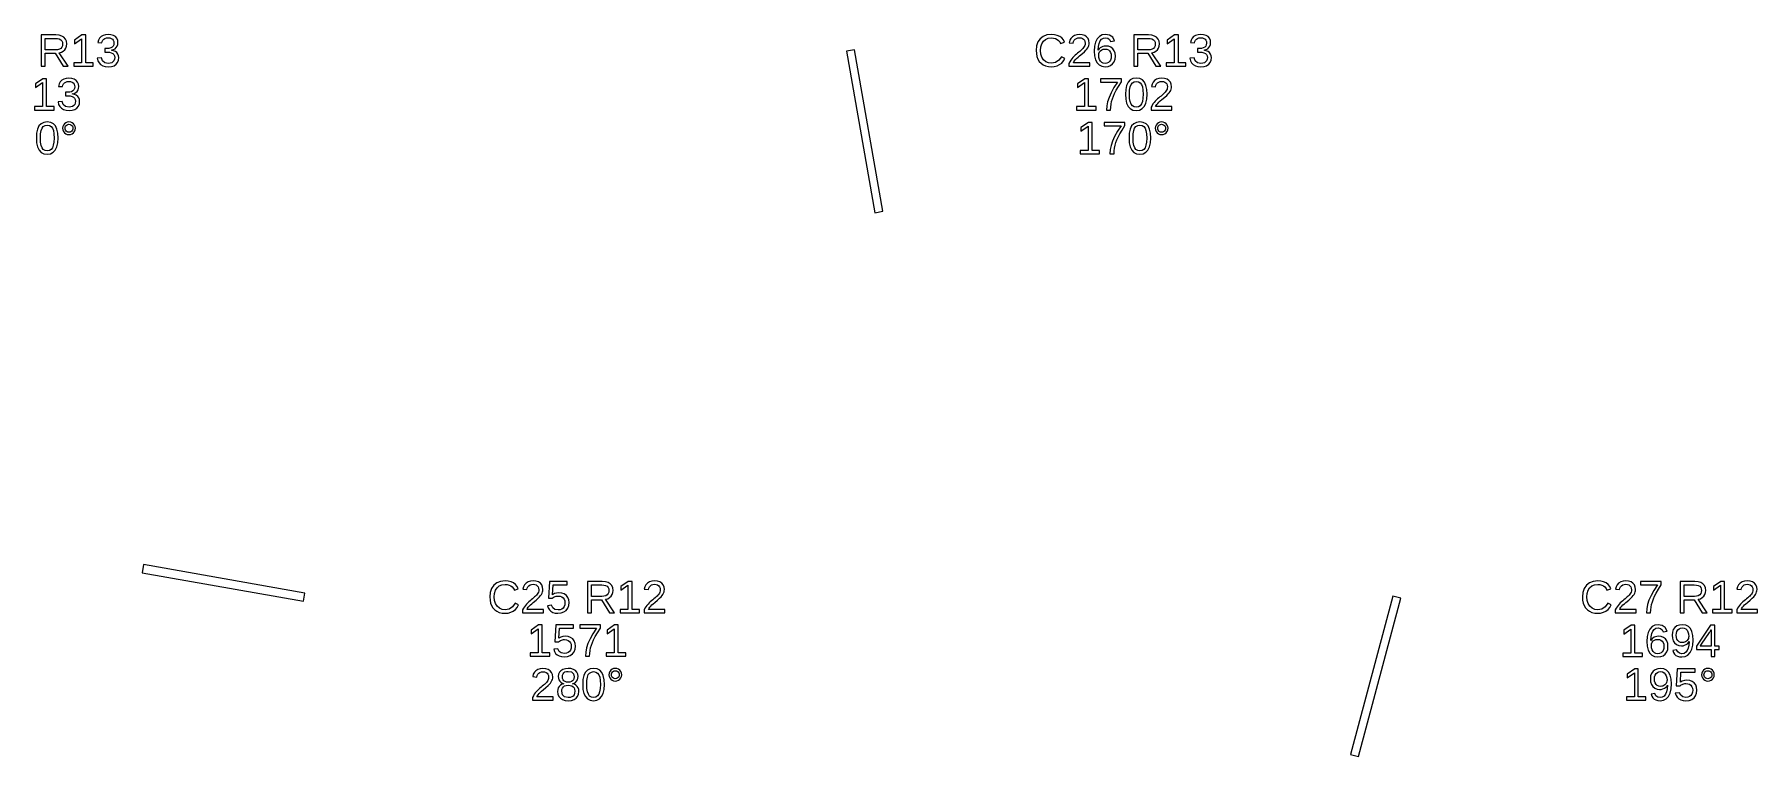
# Model space of a CAD drawing. Extents: x 195 to 2890, y 70 to 1529.
# Drawn here: x 2574.6 to 2890, y 1170.8 to 1303 of the extents above; entities that cross this region are included whole.
import ezdxf

# ---------------------------------------------------------------- set-up
doc = ezdxf.new("R2010")
doc.units = 0
doc.layers.get('0').update_dxf_attribs({"linetype": 'CONTINUOUS'})

msp = doc.modelspace()

# ---------------------------------------------------------------- linework, layer by layer
for points in [[(2576.62, 1299.51), (2578.4, 1299.51), (2579.89, 1297.13), (2580.79, 1297.13), (2579.16, 1299.6), (2579.57, 1299.71), (2579.91, 1299.9), (2580.19, 1300.15), (2580.4, 1300.46), (2580.52, 1300.82), (2580.56, 1301.22), (2580.5, 1301.7), (2580.33, 1302.1), (2580.03, 1302.43), (2579.63, 1302.67), (2579.14, 1302.82), (2578.54, 1302.86), (2575.84, 1302.86), (2575.84, 1297.13), (2576.62, 1297.13)], [(2585.4, 1297.75), (2584.01, 1297.75), (2584.01, 1302.86), (2583.33, 1302.86), (2581.98, 1301.93), (2581.98, 1301.24), (2583.27, 1302.16), (2583.27, 1297.75), (2581.81, 1297.75), (2581.81, 1297.13), (2585.4, 1297.13)], [(2588.71, 1297.1), (2589.19, 1297.24), (2589.57, 1297.49), (2589.85, 1297.82), (2590.02, 1298.23), (2590.08, 1298.71), (2590.04, 1299.06), (2589.92, 1299.36), (2589.72, 1299.63), (2589.45, 1299.83), (2589.12, 1299.98), (2588.72, 1300.06), (2588.72, 1300.07), (2589.08, 1300.18), (2589.38, 1300.33), (2589.61, 1300.54), (2589.78, 1300.79), (2589.89, 1301.09), (2589.92, 1301.43), (2589.87, 1301.87), (2589.71, 1302.25), (2589.44, 1302.55), (2589.08, 1302.77), (2588.63, 1302.91), (2588.1, 1302.95), (2587.61, 1302.91), (2587.18, 1302.77), (2586.81, 1302.56), (2586.52, 1302.26), (2586.33, 1301.89), (2586.23, 1301.46), (2586.96, 1301.4), (2587.02, 1301.68), (2587.14, 1301.91), (2587.31, 1302.1), (2587.53, 1302.24), (2587.79, 1302.32), (2588.09, 1302.35), (2588.42, 1302.32), (2588.69, 1302.23), (2588.9, 1302.08), (2589.05, 1301.88), (2589.14, 1301.64), (2589.17, 1301.35), (2589.13, 1301.07), (2589.02, 1300.83), (2588.84, 1300.63), (2588.58, 1300.48), (2588.27, 1300.4), (2587.9, 1300.37), (2587.5, 1300.37), (2587.5, 1299.73), (2587.92, 1299.73), (2588.34, 1299.7), (2588.68, 1299.61), (2588.96, 1299.47), (2589.16, 1299.27), (2589.28, 1299.03), (2589.32, 1298.74), (2589.28, 1298.41), (2589.18, 1298.14), (2589, 1297.93), (2588.77, 1297.78), (2588.48, 1297.69), (2588.13, 1297.66), (2587.5, 1297.77), (2587.09, 1298.11), (2586.88, 1298.67), (2586.13, 1298.6), (2586.24, 1298.13), (2586.45, 1297.75), (2586.74, 1297.44), (2587.13, 1297.22), (2587.59, 1297.09), (2588.13, 1297.05)], [(2761.31, 1297.09), (2761.81, 1297.22), (2762.26, 1297.44), (2762.66, 1297.73), (2762.99, 1298.11), (2763.26, 1298.56), (2762.62, 1298.88), (2762.15, 1298.22), (2761.55, 1297.82), (2760.81, 1297.69), (2760.23, 1297.76), (2759.73, 1297.97), (2759.32, 1298.33), (2759.01, 1298.8), (2758.83, 1299.37), (2758.77, 1300.02), (2758.83, 1300.68), (2759, 1301.24), (2759.3, 1301.7), (2759.7, 1302.04), (2760.19, 1302.25), (2760.78, 1302.32), (2761.16, 1302.29), (2761.51, 1302.2), (2761.83, 1302.05), (2762.09, 1301.85), (2762.31, 1301.59), (2762.47, 1301.29), (2763.2, 1301.53), (2762.97, 1301.96), (2762.67, 1302.31), (2762.3, 1302.59), (2761.86, 1302.79), (2761.35, 1302.91), (2760.77, 1302.95), (2759.96, 1302.86), (2759.28, 1302.6), (2758.72, 1302.17), (2758.31, 1301.59), (2758.06, 1300.87), (2757.98, 1300.02), (2758.02, 1299.44), (2758.13, 1298.91), (2758.31, 1298.44), (2758.56, 1298.03), (2758.89, 1297.68), (2759.27, 1297.41), (2759.72, 1297.21), (2760.22, 1297.09), (2760.77, 1297.05)], [(2767.79, 1297.75), (2764.8, 1297.75), (2764.9, 1297.95), (2765.03, 1298.14), (2765.2, 1298.35), (2765.4, 1298.56), (2765.65, 1298.79), (2765.94, 1299.04), (2766.45, 1299.46), (2766.83, 1299.8), (2767.09, 1300.06), (2767.28, 1300.28), (2767.43, 1300.5), (2767.55, 1300.72), (2767.63, 1300.94), (2767.68, 1301.16), (2767.7, 1301.38), (2767.65, 1301.84), (2767.49, 1302.23), (2767.23, 1302.54), (2766.88, 1302.77), (2766.43, 1302.9), (2765.9, 1302.95), (2765.41, 1302.9), (2764.98, 1302.77), (2764.61, 1302.54), (2764.32, 1302.24), (2764.13, 1301.88), (2764.02, 1301.45), (2764.77, 1301.38), (2764.84, 1301.66), (2764.96, 1301.9), (2765.13, 1302.09), (2765.35, 1302.23), (2765.61, 1302.32), (2765.9, 1302.35), (2766.2, 1302.32), (2766.46, 1302.23), (2766.67, 1302.09), (2766.82, 1301.89), (2766.92, 1301.65), (2766.95, 1301.35), (2766.93, 1301.13), (2766.87, 1300.92), (2766.79, 1300.73), (2766.67, 1300.55), (2766.53, 1300.37), (2766.36, 1300.2), (2766.18, 1300.03), (2765.99, 1299.86), (2765.78, 1299.69), (2765.56, 1299.52), (2765.35, 1299.34), (2765.13, 1299.15), (2764.91, 1298.94), (2764.7, 1298.72), (2764.5, 1298.49), (2764.31, 1298.23), (2764.14, 1297.95), (2763.99, 1297.65), (2763.99, 1297.13), (2767.79, 1297.13)], [(2771.16, 1297.11), (2771.61, 1297.28), (2771.98, 1297.57), (2772.26, 1297.97), (2772.42, 1298.44), (2772.48, 1299.01), (2772.42, 1299.53), (2772.27, 1299.97), (2772.01, 1300.34), (2771.66, 1300.62), (2771.24, 1300.78), (2770.75, 1300.84), (2770.45, 1300.82), (2770.17, 1300.75), (2769.92, 1300.64), (2769.7, 1300.5), (2769.51, 1300.31), (2769.36, 1300.08), (2769.4, 1300.76), (2769.51, 1301.32), (2769.7, 1301.77), (2769.96, 1302.1), (2770.29, 1302.29), (2770.67, 1302.36), (2771.1, 1302.28), (2771.42, 1302.04), (2771.62, 1301.66), (2772.32, 1301.78), (2771.99, 1302.43), (2771.44, 1302.82), (2770.68, 1302.95), (2770.08, 1302.86), (2769.57, 1302.6), (2769.16, 1302.15), (2768.87, 1301.54), (2768.69, 1300.78), (2768.63, 1299.87), (2768.69, 1299.02), (2768.86, 1298.32), (2769.14, 1297.77), (2769.54, 1297.37), (2770.03, 1297.13), (2770.62, 1297.05)], [(2776.62, 1299.51), (2778.4, 1299.51), (2779.89, 1297.13), (2780.79, 1297.13), (2779.16, 1299.6), (2779.57, 1299.71), (2779.91, 1299.9), (2780.19, 1300.15), (2780.4, 1300.46), (2780.52, 1300.82), (2780.56, 1301.22), (2780.5, 1301.7), (2780.33, 1302.1), (2780.03, 1302.43), (2779.63, 1302.67), (2779.14, 1302.82), (2778.54, 1302.86), (2775.84, 1302.86), (2775.84, 1297.13), (2776.62, 1297.13)], [(2785.4, 1297.75), (2784.01, 1297.75), (2784.01, 1302.86), (2783.33, 1302.86), (2781.98, 1301.93), (2781.98, 1301.24), (2783.27, 1302.16), (2783.27, 1297.75), (2781.81, 1297.75), (2781.81, 1297.13), (2785.4, 1297.13)], [(2788.71, 1297.1), (2789.19, 1297.24), (2789.57, 1297.49), (2789.85, 1297.82), (2790.02, 1298.23), (2790.08, 1298.71), (2790.04, 1299.06), (2789.92, 1299.36), (2789.72, 1299.63), (2789.45, 1299.83), (2789.12, 1299.98), (2788.72, 1300.06), (2788.72, 1300.07), (2789.08, 1300.18), (2789.38, 1300.33), (2789.61, 1300.54), (2789.78, 1300.79), (2789.89, 1301.09), (2789.92, 1301.43), (2789.87, 1301.87), (2789.71, 1302.25), (2789.44, 1302.55), (2789.08, 1302.77), (2788.63, 1302.91), (2788.1, 1302.95), (2787.61, 1302.91), (2787.18, 1302.77), (2786.81, 1302.56), (2786.52, 1302.26), (2786.33, 1301.89), (2786.23, 1301.46), (2786.96, 1301.4), (2787.02, 1301.68), (2787.14, 1301.91), (2787.31, 1302.1), (2787.53, 1302.24), (2787.79, 1302.32), (2788.09, 1302.35), (2788.42, 1302.32), (2788.69, 1302.23), (2788.9, 1302.08), (2789.05, 1301.88), (2789.14, 1301.64), (2789.17, 1301.35), (2789.13, 1301.07), (2789.02, 1300.83), (2788.84, 1300.63), (2788.58, 1300.48), (2788.27, 1300.4), (2787.9, 1300.37), (2787.5, 1300.37), (2787.5, 1299.73), (2787.92, 1299.73), (2788.34, 1299.7), (2788.68, 1299.61), (2788.96, 1299.47), (2789.16, 1299.27), (2789.28, 1299.03), (2789.32, 1298.74), (2789.28, 1298.41), (2789.18, 1298.14), (2789, 1297.93), (2788.77, 1297.78), (2788.48, 1297.69), (2788.13, 1297.66), (2787.5, 1297.77), (2787.09, 1298.11), (2786.88, 1298.67), (2786.13, 1298.6), (2786.24, 1298.13), (2786.45, 1297.75), (2786.74, 1297.44), (2787.13, 1297.22), (2787.59, 1297.09), (2788.13, 1297.05)], [(2576.62, 1300.13), (2576.62, 1302.24), (2578.46, 1302.24), (2578.85, 1302.21), (2579.18, 1302.13), (2579.44, 1301.98), (2579.63, 1301.78), (2579.74, 1301.52), (2579.78, 1301.22), (2579.74, 1300.9), (2579.63, 1300.63), (2579.44, 1300.41), (2579.19, 1300.25), (2578.87, 1300.16), (2578.49, 1300.13)], [(2729.95, 1270.59), (2724.74, 1300.13), (2723.26, 1299.87), (2728.47, 1270.33)], [(2770.28, 1297.69), (2770, 1297.83), (2769.76, 1298.06), (2769.58, 1298.37), (2769.47, 1298.73), (2769.43, 1299.15), (2769.47, 1299.47), (2769.57, 1299.75), (2769.75, 1299.97), (2769.98, 1300.14), (2770.26, 1300.24), (2770.58, 1300.27), (2770.91, 1300.24), (2771.2, 1300.12), (2771.43, 1299.93), (2771.6, 1299.68), (2771.7, 1299.36), (2771.73, 1298.97), (2771.7, 1298.59), (2771.6, 1298.26), (2771.43, 1298), (2771.2, 1297.8), (2770.93, 1297.68), (2770.6, 1297.64)], [(2776.62, 1300.13), (2776.62, 1302.24), (2778.46, 1302.24), (2778.85, 1302.21), (2779.18, 1302.13), (2779.44, 1301.98), (2779.63, 1301.78), (2779.74, 1301.52), (2779.78, 1301.22), (2779.74, 1300.9), (2779.63, 1300.63), (2779.44, 1300.41), (2779.19, 1300.25), (2778.87, 1300.16), (2778.49, 1300.13)], [(2578.23, 1289.75), (2576.83, 1289.75), (2576.83, 1294.86), (2576.16, 1294.86), (2574.8, 1293.93), (2574.8, 1293.24), (2576.1, 1294.16), (2576.1, 1289.75), (2574.63, 1289.75), (2574.63, 1289.13), (2578.23, 1289.13)], [(2581.53, 1289.1), (2582.01, 1289.24), (2582.4, 1289.49), (2582.68, 1289.82), (2582.85, 1290.23), (2582.9, 1290.71), (2582.86, 1291.06), (2582.74, 1291.36), (2582.54, 1291.63), (2582.27, 1291.83), (2581.94, 1291.98), (2581.54, 1292.06), (2581.54, 1292.07), (2581.9, 1292.18), (2582.2, 1292.33), (2582.44, 1292.54), (2582.61, 1292.79), (2582.71, 1293.09), (2582.74, 1293.43), (2582.69, 1293.87), (2582.53, 1294.25), (2582.27, 1294.55), (2581.9, 1294.77), (2581.46, 1294.91), (2580.93, 1294.95), (2580.43, 1294.91), (2580, 1294.77), (2579.63, 1294.56), (2579.35, 1294.26), (2579.15, 1293.89), (2579.05, 1293.46), (2579.79, 1293.4), (2579.85, 1293.68), (2579.96, 1293.91), (2580.13, 1294.1), (2580.35, 1294.24), (2580.61, 1294.32), (2580.92, 1294.35), (2581.24, 1294.32), (2581.51, 1294.23), (2581.72, 1294.08), (2581.87, 1293.88), (2581.96, 1293.64), (2581.99, 1293.35), (2581.95, 1293.07), (2581.84, 1292.83), (2581.66, 1292.63), (2581.41, 1292.48), (2581.1, 1292.4), (2580.73, 1292.37), (2580.33, 1292.37), (2580.33, 1291.73), (2580.74, 1291.73), (2581.16, 1291.7), (2581.51, 1291.61), (2581.78, 1291.47), (2581.98, 1291.27), (2582.1, 1291.03), (2582.14, 1290.74), (2582.11, 1290.41), (2582, 1290.14), (2581.83, 1289.93), (2581.59, 1289.78), (2581.3, 1289.69), (2580.96, 1289.66), (2580.33, 1289.77), (2579.91, 1290.11), (2579.71, 1290.67), (2578.95, 1290.6), (2579.06, 1290.13), (2579.27, 1289.75), (2579.57, 1289.44), (2579.95, 1289.22), (2580.42, 1289.09), (2580.96, 1289.05)], [(2768.96, 1289.75), (2767.56, 1289.75), (2767.56, 1294.86), (2766.89, 1294.86), (2765.53, 1293.93), (2765.53, 1293.24), (2766.83, 1294.16), (2766.83, 1289.75), (2765.37, 1289.75), (2765.37, 1289.13), (2768.96, 1289.13)], [(2771.64, 1289.65), (2771.7, 1290.17), (2771.8, 1290.67), (2771.94, 1291.16), (2772.12, 1291.66), (2772.34, 1292.17), (2772.64, 1292.74), (2773.05, 1293.44), (2773.58, 1294.27), (2773.58, 1294.86), (2769.79, 1294.86), (2769.79, 1294.24), (2772.87, 1294.24), (2772.22, 1293.23), (2771.7, 1292.3), (2771.32, 1291.44), (2771.06, 1290.65), (2770.9, 1289.88), (2770.85, 1289.13), (2771.62, 1289.13)], [(2776.91, 1289.13), (2777.41, 1289.39), (2777.8, 1289.81), (2778.08, 1290.39), (2778.25, 1291.12), (2778.31, 1292), (2778.26, 1292.89), (2778.09, 1293.63), (2777.83, 1294.21), (2777.45, 1294.62), (2776.95, 1294.87), (2776.33, 1294.95), (2775.7, 1294.87), (2775.19, 1294.62), (2774.81, 1294.21), (2774.54, 1293.64), (2774.38, 1292.9), (2774.33, 1292), (2774.38, 1291.11), (2774.55, 1290.38), (2774.82, 1289.8), (2775.21, 1289.38), (2775.7, 1289.13), (2776.31, 1289.05)], [(2775.92, 1289.71), (2775.6, 1289.9), (2775.37, 1290.21), (2775.2, 1290.66), (2775.1, 1291.26), (2775.07, 1292), (2775.1, 1292.76), (2775.2, 1293.36), (2775.36, 1293.81), (2775.6, 1294.11), (2775.92, 1294.29), (2776.33, 1294.36), (2776.73, 1294.29), (2777.04, 1294.11), (2777.28, 1293.8), (2777.44, 1293.35), (2777.53, 1292.75), (2777.56, 1292), (2777.53, 1291.27), (2777.43, 1290.68), (2777.26, 1290.23), (2777.02, 1289.91), (2776.71, 1289.71), (2776.32, 1289.65)], [(2782.85, 1289.75), (2779.86, 1289.75), (2779.96, 1289.95), (2780.09, 1290.14), (2780.26, 1290.35), (2780.46, 1290.56), (2780.71, 1290.79), (2781, 1291.04), (2781.51, 1291.46), (2781.89, 1291.8), (2782.15, 1292.06), (2782.34, 1292.28), (2782.49, 1292.5), (2782.61, 1292.72), (2782.69, 1292.94), (2782.74, 1293.16), (2782.76, 1293.38), (2782.71, 1293.84), (2782.55, 1294.23), (2782.29, 1294.54), (2781.94, 1294.77), (2781.5, 1294.9), (2780.96, 1294.95), (2780.47, 1294.9), (2780.04, 1294.77), (2779.67, 1294.54), (2779.38, 1294.24), (2779.19, 1293.88), (2779.09, 1293.45), (2779.83, 1293.38), (2779.9, 1293.66), (2780.02, 1293.9), (2780.19, 1294.09), (2780.41, 1294.23), (2780.67, 1294.32), (2780.96, 1294.35), (2781.27, 1294.32), (2781.52, 1294.23), (2781.73, 1294.09), (2781.88, 1293.89), (2781.98, 1293.65), (2782.01, 1293.35), (2781.99, 1293.13), (2781.94, 1292.92), (2781.85, 1292.73), (2781.73, 1292.55), (2781.59, 1292.37), (2781.43, 1292.2), (2781.25, 1292.03), (2781.05, 1291.86), (2780.84, 1291.69), (2780.63, 1291.52), (2780.41, 1291.34), (2780.19, 1291.15), (2779.97, 1290.94), (2779.76, 1290.72), (2779.56, 1290.49), (2779.37, 1290.23), (2779.2, 1289.95), (2779.05, 1289.65), (2779.05, 1289.13), (2782.85, 1289.13)], [(2577.56, 1281.13), (2578.06, 1281.39), (2578.45, 1281.81), (2578.73, 1282.39), (2578.9, 1283.12), (2578.96, 1284), (2578.91, 1284.89), (2578.75, 1285.63), (2578.48, 1286.21), (2578.1, 1286.62), (2577.6, 1286.87), (2576.98, 1286.95), (2576.35, 1286.87), (2575.84, 1286.62), (2575.46, 1286.21), (2575.19, 1285.64), (2575.03, 1284.9), (2574.98, 1284), (2575.03, 1283.11), (2575.2, 1282.38), (2575.47, 1281.8), (2575.86, 1281.38), (2576.35, 1281.13), (2576.96, 1281.05)], [(2581.25, 1284.67), (2581.53, 1284.78), (2581.77, 1284.97), (2581.96, 1285.21), (2582.08, 1285.48), (2582.12, 1285.79), (2582.08, 1286.1), (2581.97, 1286.37), (2581.78, 1286.61), (2581.53, 1286.8), (2581.26, 1286.91), (2580.95, 1286.95), (2580.64, 1286.91), (2580.36, 1286.8), (2580.12, 1286.61), (2579.93, 1286.37), (2579.82, 1286.09), (2579.78, 1285.79), (2579.82, 1285.49), (2579.93, 1285.22), (2580.13, 1284.97), (2580.37, 1284.78), (2580.64, 1284.67), (2580.95, 1284.63)], [(2769.61, 1281.75), (2768.21, 1281.75), (2768.21, 1286.86), (2767.54, 1286.86), (2766.18, 1285.93), (2766.18, 1285.24), (2767.48, 1286.16), (2767.48, 1281.75), (2766.02, 1281.75), (2766.02, 1281.13), (2769.61, 1281.13)], [(2772.29, 1281.65), (2772.35, 1282.17), (2772.45, 1282.67), (2772.59, 1283.16), (2772.77, 1283.66), (2772.99, 1284.17), (2773.29, 1284.74), (2773.7, 1285.44), (2774.23, 1286.27), (2774.23, 1286.86), (2770.44, 1286.86), (2770.44, 1286.24), (2773.52, 1286.24), (2772.87, 1285.23), (2772.35, 1284.3), (2771.97, 1283.44), (2771.71, 1282.65), (2771.55, 1281.88), (2771.5, 1281.13), (2772.27, 1281.13)], [(2777.56, 1281.13), (2778.06, 1281.39), (2778.45, 1281.81), (2778.73, 1282.39), (2778.9, 1283.12), (2778.96, 1284), (2778.91, 1284.89), (2778.75, 1285.63), (2778.48, 1286.21), (2778.1, 1286.62), (2777.6, 1286.87), (2776.98, 1286.95), (2776.35, 1286.87), (2775.84, 1286.62), (2775.46, 1286.21), (2775.19, 1285.64), (2775.03, 1284.9), (2774.98, 1284), (2775.03, 1283.11), (2775.2, 1282.38), (2775.47, 1281.8), (2775.86, 1281.38), (2776.35, 1281.13), (2776.96, 1281.05)], [(2781.25, 1284.67), (2781.53, 1284.78), (2781.77, 1284.97), (2781.96, 1285.21), (2782.08, 1285.48), (2782.12, 1285.79), (2782.08, 1286.1), (2781.97, 1286.37), (2781.78, 1286.61), (2781.53, 1286.8), (2781.26, 1286.91), (2780.95, 1286.95), (2780.64, 1286.91), (2780.36, 1286.8), (2780.12, 1286.61), (2779.93, 1286.37), (2779.82, 1286.09), (2779.78, 1285.79), (2779.82, 1285.49), (2779.93, 1285.22), (2780.13, 1284.97), (2780.37, 1284.78), (2780.64, 1284.67), (2780.95, 1284.63)], [(2576.57, 1281.71), (2576.25, 1281.9), (2576.02, 1282.21), (2575.85, 1282.66), (2575.75, 1283.26), (2575.72, 1284), (2575.75, 1284.76), (2575.85, 1285.36), (2576.01, 1285.81), (2576.25, 1286.11), (2576.57, 1286.29), (2576.98, 1286.36), (2577.38, 1286.29), (2577.7, 1286.11), (2577.93, 1285.8), (2578.09, 1285.35), (2578.18, 1284.75), (2578.22, 1284), (2578.18, 1283.27), (2578.08, 1282.68), (2577.91, 1282.23), (2577.68, 1281.91), (2577.36, 1281.71), (2576.97, 1281.65)], [(2580.76, 1285.08), (2580.59, 1285.15), (2580.44, 1285.27), (2580.32, 1285.43), (2580.25, 1285.6), (2580.23, 1285.79), (2580.25, 1285.98), (2580.32, 1286.15), (2580.44, 1286.31), (2580.59, 1286.43), (2580.76, 1286.5), (2580.95, 1286.52), (2581.14, 1286.5), (2581.31, 1286.43), (2581.46, 1286.31), (2581.58, 1286.16), (2581.65, 1285.99), (2581.67, 1285.79), (2581.65, 1285.6), (2581.58, 1285.42), (2581.46, 1285.27), (2581.31, 1285.15), (2581.14, 1285.08), (2580.95, 1285.06)], [(2776.57, 1281.71), (2776.25, 1281.9), (2776.02, 1282.21), (2775.85, 1282.66), (2775.75, 1283.26), (2775.72, 1284), (2775.75, 1284.76), (2775.85, 1285.36), (2776.01, 1285.81), (2776.25, 1286.11), (2776.57, 1286.29), (2776.98, 1286.36), (2777.38, 1286.29), (2777.7, 1286.11), (2777.93, 1285.8), (2778.09, 1285.35), (2778.18, 1284.75), (2778.22, 1284), (2778.18, 1283.27), (2778.08, 1282.68), (2777.91, 1282.23), (2777.68, 1281.91), (2777.36, 1281.71), (2776.97, 1281.65)], [(2780.76, 1285.08), (2780.59, 1285.15), (2780.44, 1285.27), (2780.32, 1285.43), (2780.25, 1285.6), (2780.23, 1285.79), (2780.25, 1285.98), (2780.32, 1286.15), (2780.44, 1286.31), (2780.59, 1286.43), (2780.76, 1286.5), (2780.95, 1286.52), (2781.14, 1286.5), (2781.31, 1286.43), (2781.46, 1286.31), (2781.58, 1286.16), (2781.65, 1285.99), (2781.67, 1285.79), (2781.65, 1285.6), (2781.58, 1285.42), (2781.46, 1285.27), (2781.31, 1285.15), (2781.14, 1285.08), (2780.95, 1285.06)], [(2624.13, 1200.74), (2594.59, 1205.95), (2594.33, 1204.47), (2623.87, 1199.26)], [(2661.31, 1197.09), (2661.81, 1197.22), (2662.26, 1197.44), (2662.66, 1197.73), (2662.99, 1198.11), (2663.26, 1198.56), (2662.62, 1198.88), (2662.15, 1198.22), (2661.55, 1197.82), (2660.81, 1197.69), (2660.23, 1197.76), (2659.73, 1197.97), (2659.32, 1198.33), (2659.01, 1198.8), (2658.83, 1199.37), (2658.77, 1200.02), (2658.83, 1200.68), (2659, 1201.24), (2659.3, 1201.7), (2659.7, 1202.04), (2660.19, 1202.25), (2660.78, 1202.32), (2661.16, 1202.29), (2661.51, 1202.2), (2661.83, 1202.05), (2662.09, 1201.85), (2662.31, 1201.59), (2662.47, 1201.29), (2663.2, 1201.53), (2662.97, 1201.96), (2662.67, 1202.31), (2662.3, 1202.59), (2661.86, 1202.79), (2661.35, 1202.91), (2660.77, 1202.95), (2659.96, 1202.86), (2659.28, 1202.6), (2658.72, 1202.17), (2658.31, 1201.59), (2658.06, 1200.87), (2657.98, 1200.02), (2658.02, 1199.44), (2658.13, 1198.91), (2658.31, 1198.44), (2658.56, 1198.03), (2658.89, 1197.68), (2659.27, 1197.41), (2659.72, 1197.21), (2660.22, 1197.09), (2660.77, 1197.05)], [(2667.79, 1197.75), (2664.8, 1197.75), (2664.9, 1197.95), (2665.03, 1198.14), (2665.2, 1198.35), (2665.4, 1198.56), (2665.65, 1198.79), (2665.94, 1199.04), (2666.45, 1199.46), (2666.83, 1199.8), (2667.09, 1200.06), (2667.28, 1200.28), (2667.43, 1200.5), (2667.55, 1200.72), (2667.63, 1200.94), (2667.68, 1201.16), (2667.7, 1201.38), (2667.65, 1201.84), (2667.49, 1202.23), (2667.23, 1202.54), (2666.88, 1202.77), (2666.43, 1202.9), (2665.9, 1202.95), (2665.41, 1202.9), (2664.98, 1202.77), (2664.61, 1202.54), (2664.32, 1202.24), (2664.13, 1201.88), (2664.02, 1201.45), (2664.77, 1201.38), (2664.84, 1201.66), (2664.96, 1201.9), (2665.13, 1202.09), (2665.35, 1202.23), (2665.61, 1202.32), (2665.9, 1202.35), (2666.2, 1202.32), (2666.46, 1202.23), (2666.67, 1202.09), (2666.82, 1201.89), (2666.92, 1201.65), (2666.95, 1201.35), (2666.93, 1201.13), (2666.87, 1200.92), (2666.79, 1200.73), (2666.67, 1200.55), (2666.53, 1200.37), (2666.36, 1200.2), (2666.18, 1200.03), (2665.99, 1199.86), (2665.78, 1199.69), (2665.56, 1199.52), (2665.35, 1199.34), (2665.13, 1199.15), (2664.91, 1198.94), (2664.7, 1198.72), (2664.5, 1198.49), (2664.31, 1198.23), (2664.14, 1197.95), (2663.99, 1197.65), (2663.99, 1197.13), (2667.79, 1197.13)], [(2671.05, 1197.11), (2671.55, 1197.28), (2671.95, 1197.57), (2672.25, 1197.96), (2672.43, 1198.44), (2672.49, 1199), (2672.44, 1199.5), (2672.27, 1199.93), (2671.99, 1200.29), (2671.62, 1200.57), (2671.17, 1200.73), (2670.64, 1200.79), (2670.19, 1200.75), (2669.8, 1200.63), (2669.46, 1200.42), (2669.57, 1202.24), (2672.16, 1202.24), (2672.16, 1202.86), (2668.9, 1202.86), (2668.71, 1199.78), (2669.42, 1199.78), (2669.6, 1199.92), (2669.77, 1200.02), (2669.94, 1200.1), (2670.11, 1200.15), (2670.3, 1200.18), (2670.49, 1200.19), (2670.84, 1200.15), (2671.15, 1200.04), (2671.4, 1199.86), (2671.58, 1199.61), (2671.69, 1199.32), (2671.73, 1198.98), (2671.69, 1198.6), (2671.58, 1198.27), (2671.4, 1198), (2671.15, 1197.81), (2670.84, 1197.69), (2670.47, 1197.65), (2669.91, 1197.74), (2669.52, 1198.03), (2669.28, 1198.5), (2668.54, 1198.41), (2668.67, 1198.01), (2668.88, 1197.67), (2669.16, 1197.4), (2669.53, 1197.21), (2669.96, 1197.09), (2670.46, 1197.05)], [(2676.62, 1199.51), (2678.4, 1199.51), (2679.89, 1197.13), (2680.79, 1197.13), (2679.16, 1199.6), (2679.57, 1199.71), (2679.91, 1199.9), (2680.19, 1200.15), (2680.4, 1200.46), (2680.52, 1200.82), (2680.56, 1201.22), (2680.5, 1201.7), (2680.33, 1202.1), (2680.03, 1202.43), (2679.63, 1202.67), (2679.14, 1202.82), (2678.54, 1202.86), (2675.84, 1202.86), (2675.84, 1197.13), (2676.62, 1197.13)], [(2676.62, 1200.13), (2676.62, 1202.24), (2678.46, 1202.24), (2678.85, 1202.21), (2679.18, 1202.13), (2679.44, 1201.98), (2679.63, 1201.78), (2679.74, 1201.52), (2679.78, 1201.22), (2679.74, 1200.9), (2679.63, 1200.63), (2679.44, 1200.41), (2679.19, 1200.25), (2678.87, 1200.16), (2678.49, 1200.13)], [(2685.4, 1197.75), (2684.01, 1197.75), (2684.01, 1202.86), (2683.33, 1202.86), (2681.98, 1201.93), (2681.98, 1201.24), (2683.27, 1202.16), (2683.27, 1197.75), (2681.81, 1197.75), (2681.81, 1197.13), (2685.4, 1197.13)], [(2690.03, 1197.75), (2687.03, 1197.75), (2687.13, 1197.95), (2687.27, 1198.14), (2687.43, 1198.35), (2687.64, 1198.56), (2687.89, 1198.79), (2688.18, 1199.04), (2688.68, 1199.46), (2689.07, 1199.8), (2689.33, 1200.06), (2689.51, 1200.28), (2689.67, 1200.5), (2689.78, 1200.72), (2689.87, 1200.94), (2689.92, 1201.16), (2689.94, 1201.38), (2689.88, 1201.84), (2689.73, 1202.23), (2689.47, 1202.54), (2689.12, 1202.77), (2688.67, 1202.9), (2688.14, 1202.95), (2687.64, 1202.9), (2687.21, 1202.77), (2686.85, 1202.54), (2686.56, 1202.24), (2686.36, 1201.88), (2686.26, 1201.45), (2687.01, 1201.38), (2687.07, 1201.66), (2687.19, 1201.9), (2687.37, 1202.09), (2687.59, 1202.23), (2687.84, 1202.32), (2688.14, 1202.35), (2688.44, 1202.32), (2688.7, 1202.23), (2688.91, 1202.09), (2689.06, 1201.89), (2689.15, 1201.65), (2689.18, 1201.35), (2689.17, 1201.13), (2689.11, 1200.92), (2689.02, 1200.73), (2688.9, 1200.55), (2688.76, 1200.37), (2688.6, 1200.2), (2688.42, 1200.03), (2688.23, 1199.86), (2688.02, 1199.69), (2687.8, 1199.52), (2687.58, 1199.34), (2687.36, 1199.15), (2687.15, 1198.94), (2686.94, 1198.72), (2686.74, 1198.49), (2686.55, 1198.23), (2686.38, 1197.95), (2686.23, 1197.65), (2686.23, 1197.13), (2690.03, 1197.13)], [(2861.31, 1197.09), (2861.81, 1197.22), (2862.26, 1197.44), (2862.66, 1197.73), (2862.99, 1198.11), (2863.26, 1198.56), (2862.62, 1198.88), (2862.15, 1198.22), (2861.55, 1197.82), (2860.81, 1197.69), (2860.23, 1197.76), (2859.73, 1197.97), (2859.32, 1198.33), (2859.01, 1198.8), (2858.83, 1199.37), (2858.77, 1200.02), (2858.83, 1200.68), (2859, 1201.24), (2859.3, 1201.7), (2859.7, 1202.04), (2860.19, 1202.25), (2860.78, 1202.32), (2861.16, 1202.29), (2861.51, 1202.2), (2861.83, 1202.05), (2862.09, 1201.85), (2862.31, 1201.59), (2862.47, 1201.29), (2863.2, 1201.53), (2862.97, 1201.96), (2862.67, 1202.31), (2862.3, 1202.59), (2861.86, 1202.79), (2861.35, 1202.91), (2860.77, 1202.95), (2859.96, 1202.86), (2859.28, 1202.6), (2858.72, 1202.17), (2858.31, 1201.59), (2858.06, 1200.87), (2857.98, 1200.02), (2858.02, 1199.44), (2858.13, 1198.91), (2858.31, 1198.44), (2858.56, 1198.03), (2858.89, 1197.68), (2859.27, 1197.41), (2859.72, 1197.21), (2860.22, 1197.09), (2860.77, 1197.05)], [(2867.79, 1197.75), (2864.8, 1197.75), (2864.9, 1197.95), (2865.03, 1198.14), (2865.2, 1198.35), (2865.4, 1198.56), (2865.65, 1198.79), (2865.94, 1199.04), (2866.45, 1199.46), (2866.83, 1199.8), (2867.09, 1200.06), (2867.28, 1200.28), (2867.43, 1200.5), (2867.55, 1200.72), (2867.63, 1200.94), (2867.68, 1201.16), (2867.7, 1201.38), (2867.65, 1201.84), (2867.49, 1202.23), (2867.23, 1202.54), (2866.88, 1202.77), (2866.43, 1202.9), (2865.9, 1202.95), (2865.41, 1202.9), (2864.98, 1202.77), (2864.61, 1202.54), (2864.32, 1202.24), (2864.13, 1201.88), (2864.02, 1201.45), (2864.77, 1201.38), (2864.84, 1201.66), (2864.96, 1201.9), (2865.13, 1202.09), (2865.35, 1202.23), (2865.61, 1202.32), (2865.9, 1202.35), (2866.2, 1202.32), (2866.46, 1202.23), (2866.67, 1202.09), (2866.82, 1201.89), (2866.92, 1201.65), (2866.95, 1201.35), (2866.93, 1201.13), (2866.87, 1200.92), (2866.79, 1200.73), (2866.67, 1200.55), (2866.53, 1200.37), (2866.36, 1200.2), (2866.18, 1200.03), (2865.99, 1199.86), (2865.78, 1199.69), (2865.56, 1199.52), (2865.35, 1199.34), (2865.13, 1199.15), (2864.91, 1198.94), (2864.7, 1198.72), (2864.5, 1198.49), (2864.31, 1198.23), (2864.14, 1197.95), (2863.99, 1197.65), (2863.99, 1197.13), (2867.79, 1197.13)], [(2870.48, 1197.65), (2870.54, 1198.17), (2870.64, 1198.67), (2870.78, 1199.16), (2870.96, 1199.66), (2871.18, 1200.17), (2871.48, 1200.74), (2871.89, 1201.44), (2872.42, 1202.27), (2872.42, 1202.86), (2868.63, 1202.86), (2868.63, 1202.24), (2871.72, 1202.24), (2871.06, 1201.23), (2870.54, 1200.3), (2870.16, 1199.44), (2869.9, 1198.65), (2869.74, 1197.88), (2869.69, 1197.13), (2870.46, 1197.13)], [(2876.62, 1199.51), (2878.4, 1199.51), (2879.89, 1197.13), (2880.79, 1197.13), (2879.16, 1199.6), (2879.57, 1199.71), (2879.91, 1199.9), (2880.19, 1200.15), (2880.4, 1200.46), (2880.52, 1200.82), (2880.56, 1201.22), (2880.5, 1201.7), (2880.33, 1202.1), (2880.03, 1202.43), (2879.63, 1202.67), (2879.14, 1202.82), (2878.54, 1202.86), (2875.84, 1202.86), (2875.84, 1197.13), (2876.62, 1197.13)], [(2876.62, 1200.13), (2876.62, 1202.24), (2878.46, 1202.24), (2878.85, 1202.21), (2879.18, 1202.13), (2879.44, 1201.98), (2879.63, 1201.78), (2879.74, 1201.52), (2879.78, 1201.22), (2879.74, 1200.9), (2879.63, 1200.63), (2879.44, 1200.41), (2879.19, 1200.25), (2878.87, 1200.16), (2878.49, 1200.13)], [(2885.4, 1197.75), (2884.01, 1197.75), (2884.01, 1202.86), (2883.33, 1202.86), (2881.98, 1201.93), (2881.98, 1201.24), (2883.27, 1202.16), (2883.27, 1197.75), (2881.81, 1197.75), (2881.81, 1197.13), (2885.4, 1197.13)], [(2890.03, 1197.75), (2887.03, 1197.75), (2887.13, 1197.95), (2887.27, 1198.14), (2887.43, 1198.35), (2887.64, 1198.56), (2887.89, 1198.79), (2888.18, 1199.04), (2888.68, 1199.46), (2889.07, 1199.8), (2889.33, 1200.06), (2889.51, 1200.28), (2889.67, 1200.5), (2889.78, 1200.72), (2889.87, 1200.94), (2889.92, 1201.16), (2889.94, 1201.38), (2889.88, 1201.84), (2889.73, 1202.23), (2889.47, 1202.54), (2889.12, 1202.77), (2888.67, 1202.9), (2888.14, 1202.95), (2887.64, 1202.9), (2887.21, 1202.77), (2886.85, 1202.54), (2886.56, 1202.24), (2886.36, 1201.88), (2886.26, 1201.45), (2887.01, 1201.38), (2887.07, 1201.66), (2887.19, 1201.9), (2887.37, 1202.09), (2887.59, 1202.23), (2887.84, 1202.32), (2888.14, 1202.35), (2888.44, 1202.32), (2888.7, 1202.23), (2888.91, 1202.09), (2889.06, 1201.89), (2889.15, 1201.65), (2889.18, 1201.35), (2889.17, 1201.13), (2889.11, 1200.92), (2889.02, 1200.73), (2888.9, 1200.55), (2888.76, 1200.37), (2888.6, 1200.2), (2888.42, 1200.03), (2888.23, 1199.86), (2888.02, 1199.69), (2887.8, 1199.52), (2887.58, 1199.34), (2887.36, 1199.15), (2887.15, 1198.94), (2886.94, 1198.72), (2886.74, 1198.49), (2886.55, 1198.23), (2886.38, 1197.95), (2886.23, 1197.65), (2886.23, 1197.13), (2890.03, 1197.13)], [(2824.72, 1199.81), (2823.28, 1200.19), (2815.51, 1171.22), (2816.96, 1170.83)], [(2668.96, 1189.8), (2667.56, 1189.8), (2667.56, 1194.91), (2666.89, 1194.91), (2665.53, 1193.98), (2665.53, 1193.29), (2666.83, 1194.21), (2666.83, 1189.8), (2665.37, 1189.8), (2665.37, 1189.18), (2668.96, 1189.18)], [(2672.21, 1189.15), (2672.7, 1189.33), (2673.11, 1189.62), (2673.41, 1190.01), (2673.59, 1190.48), (2673.65, 1191.04), (2673.59, 1191.54), (2673.43, 1191.97), (2673.15, 1192.34), (2672.77, 1192.61), (2672.32, 1192.78), (2671.8, 1192.83), (2671.35, 1192.79), (2670.96, 1192.67), (2670.61, 1192.47), (2670.72, 1194.29), (2673.32, 1194.29), (2673.32, 1194.91), (2670.06, 1194.91), (2669.87, 1191.82), (2670.58, 1191.82), (2670.75, 1191.96), (2670.92, 1192.06), (2671.09, 1192.14), (2671.27, 1192.19), (2671.45, 1192.22), (2671.65, 1192.24), (2672, 1192.2), (2672.3, 1192.09), (2672.55, 1191.9), (2672.74, 1191.66), (2672.85, 1191.36), (2672.89, 1191.03), (2672.85, 1190.64), (2672.74, 1190.32), (2672.56, 1190.05), (2672.3, 1189.85), (2672, 1189.73), (2671.63, 1189.69), (2671.07, 1189.79), (2670.68, 1190.07), (2670.44, 1190.54), (2669.7, 1190.46), (2669.83, 1190.05), (2670.03, 1189.71), (2670.32, 1189.44), (2670.68, 1189.25), (2671.12, 1189.13), (2671.62, 1189.09)], [(2676.27, 1189.7), (2676.33, 1190.21), (2676.43, 1190.71), (2676.57, 1191.21), (2676.75, 1191.71), (2676.97, 1192.21), (2677.27, 1192.78), (2677.69, 1193.48), (2678.22, 1194.31), (2678.22, 1194.91), (2674.43, 1194.91), (2674.43, 1194.29), (2677.51, 1194.29), (2676.85, 1193.27), (2676.33, 1192.34), (2675.95, 1191.49), (2675.69, 1190.69), (2675.54, 1189.92), (2675.49, 1189.18), (2676.25, 1189.18)], [(2682.86, 1189.8), (2681.47, 1189.8), (2681.47, 1194.91), (2680.79, 1194.91), (2679.44, 1193.98), (2679.44, 1193.29), (2680.73, 1194.21), (2680.73, 1189.8), (2679.27, 1189.8), (2679.27, 1189.18), (2682.86, 1189.18)], [(2868.96, 1189.75), (2867.56, 1189.75), (2867.56, 1194.86), (2866.89, 1194.86), (2865.53, 1193.93), (2865.53, 1193.24), (2866.83, 1194.16), (2866.83, 1189.75), (2865.37, 1189.75), (2865.37, 1189.13), (2868.96, 1189.13)], [(2872.32, 1189.11), (2872.77, 1189.28), (2873.14, 1189.57), (2873.41, 1189.97), (2873.58, 1190.44), (2873.63, 1191.01), (2873.58, 1191.53), (2873.43, 1191.97), (2873.17, 1192.34), (2872.82, 1192.62), (2872.4, 1192.78), (2871.91, 1192.84), (2871.61, 1192.82), (2871.33, 1192.75), (2871.08, 1192.64), (2870.86, 1192.5), (2870.67, 1192.31), (2870.52, 1192.08), (2870.56, 1192.76), (2870.67, 1193.32), (2870.86, 1193.77), (2871.12, 1194.1), (2871.44, 1194.29), (2871.83, 1194.36), (2872.26, 1194.28), (2872.57, 1194.04), (2872.78, 1193.66), (2873.47, 1193.78), (2873.14, 1194.43), (2872.6, 1194.82), (2871.84, 1194.95), (2871.23, 1194.86), (2870.73, 1194.6), (2870.32, 1194.15), (2870.03, 1193.54), (2869.85, 1192.78), (2869.79, 1191.87), (2869.85, 1191.02), (2870.02, 1190.32), (2870.3, 1189.77), (2870.69, 1189.37), (2871.19, 1189.13), (2871.78, 1189.05)], [(2871.44, 1189.69), (2871.16, 1189.83), (2870.92, 1190.06), (2870.74, 1190.37), (2870.63, 1190.73), (2870.59, 1191.15), (2870.63, 1191.47), (2870.73, 1191.75), (2870.91, 1191.97), (2871.14, 1192.14), (2871.41, 1192.24), (2871.73, 1192.27), (2872.07, 1192.24), (2872.35, 1192.12), (2872.58, 1191.93), (2872.75, 1191.68), (2872.86, 1191.36), (2872.89, 1190.97), (2872.86, 1190.59), (2872.76, 1190.26), (2872.59, 1190), (2872.36, 1189.8), (2872.09, 1189.68), (2871.76, 1189.64)], [(2876.78, 1189.14), (2877.29, 1189.4), (2877.7, 1189.84), (2878, 1190.45), (2878.18, 1191.21), (2878.24, 1192.11), (2878.18, 1192.98), (2878.02, 1193.69), (2877.75, 1194.24), (2877.37, 1194.64), (2876.88, 1194.87), (2876.3, 1194.95), (2875.74, 1194.89), (2875.28, 1194.72), (2874.9, 1194.44), (2874.61, 1194.05), (2874.45, 1193.58), (2874.39, 1193.02), (2874.44, 1192.48), (2874.6, 1192.01), (2874.85, 1191.62), (2875.2, 1191.32), (2875.61, 1191.15), (2876.09, 1191.09), (2876.4, 1191.11), (2876.69, 1191.19), (2876.96, 1191.31), (2877.2, 1191.47), (2877.38, 1191.67), (2877.52, 1191.9), (2877.47, 1191.23), (2877.35, 1190.67), (2877.15, 1190.23), (2876.89, 1189.9), (2876.57, 1189.71), (2876.18, 1189.64), (2875.74, 1189.72), (2875.41, 1189.96), (2875.21, 1190.36), (2874.51, 1190.25), (2874.65, 1189.86), (2874.84, 1189.56), (2875.09, 1189.33), (2875.39, 1189.18), (2875.75, 1189.08), (2876.16, 1189.05)], [(2875.94, 1191.71), (2875.67, 1191.83), (2875.44, 1192.03), (2875.27, 1192.3), (2875.17, 1192.63), (2875.14, 1193.02), (2875.17, 1193.4), (2875.27, 1193.73), (2875.44, 1194), (2875.67, 1194.2), (2875.95, 1194.32), (2876.27, 1194.36), (2876.61, 1194.31), (2876.89, 1194.17), (2877.12, 1193.93), (2877.3, 1193.62), (2877.41, 1193.25), (2877.44, 1192.82), (2877.42, 1192.6), (2877.37, 1192.4), (2877.29, 1192.22), (2877.17, 1192.06), (2877.03, 1191.92), (2876.86, 1191.81), (2876.67, 1191.73), (2876.47, 1191.68), (2876.27, 1191.67)], [(2882.22, 1190.43), (2883.02, 1190.43), (2883.02, 1191.01), (2882.22, 1191.01), (2882.22, 1194.86), (2881.45, 1194.86), (2878.83, 1191), (2878.83, 1190.43), (2881.53, 1190.43), (2881.53, 1189.13), (2882.22, 1189.13)], [(2879.5, 1191.01), (2879.57, 1191.09), (2879.79, 1191.39), (2881.25, 1193.55), (2881.3, 1193.62), (2881.35, 1193.71), (2881.41, 1193.82), (2881.47, 1193.93), (2881.51, 1194), (2881.53, 1194.04), (2881.53, 1191.01)], [(2669.6, 1181.75), (2666.61, 1181.75), (2666.71, 1181.95), (2666.84, 1182.14), (2667.01, 1182.35), (2667.21, 1182.56), (2667.46, 1182.79), (2667.75, 1183.04), (2668.26, 1183.46), (2668.64, 1183.8), (2668.9, 1184.06), (2669.09, 1184.28), (2669.24, 1184.5), (2669.36, 1184.72), (2669.44, 1184.94), (2669.49, 1185.16), (2669.51, 1185.38), (2669.46, 1185.84), (2669.3, 1186.23), (2669.04, 1186.54), (2668.69, 1186.77), (2668.24, 1186.9), (2667.71, 1186.95), (2667.21, 1186.9), (2666.78, 1186.77), (2666.42, 1186.54), (2666.13, 1186.24), (2665.93, 1185.88), (2665.83, 1185.45), (2666.58, 1185.38), (2666.65, 1185.66), (2666.76, 1185.9), (2666.94, 1186.09), (2667.16, 1186.23), (2667.42, 1186.32), (2667.71, 1186.35), (2668.01, 1186.32), (2668.27, 1186.23), (2668.48, 1186.09), (2668.63, 1185.89), (2668.72, 1185.65), (2668.75, 1185.35), (2668.74, 1185.13), (2668.68, 1184.92), (2668.59, 1184.73), (2668.48, 1184.55), (2668.34, 1184.37), (2668.17, 1184.2), (2667.99, 1184.03), (2667.8, 1183.86), (2667.59, 1183.69), (2667.37, 1183.52), (2667.16, 1183.34), (2666.94, 1183.15), (2666.72, 1182.94), (2666.51, 1182.72), (2666.31, 1182.49), (2666.12, 1182.23), (2665.95, 1181.95), (2665.8, 1181.65), (2665.8, 1181.13), (2669.6, 1181.13)], [(2672.92, 1181.1), (2673.4, 1181.25), (2673.78, 1181.49), (2674.06, 1181.83), (2674.23, 1182.24), (2674.29, 1182.73), (2674.25, 1183.09), (2674.15, 1183.4), (2673.98, 1183.67), (2673.75, 1183.89), (2673.47, 1184.05), (2673.13, 1184.14), (2673.13, 1184.15), (2673.42, 1184.25), (2673.67, 1184.4), (2673.87, 1184.61), (2674.03, 1184.87), (2674.12, 1185.16), (2674.15, 1185.47), (2674.09, 1185.89), (2673.93, 1186.25), (2673.66, 1186.55), (2673.29, 1186.77), (2672.84, 1186.91), (2672.32, 1186.95), (2671.81, 1186.9), (2671.37, 1186.77), (2671, 1186.54), (2670.73, 1186.24), (2670.57, 1185.89), (2670.51, 1185.48), (2670.54, 1185.17), (2670.63, 1184.88), (2670.78, 1184.62), (2670.99, 1184.41), (2671.23, 1184.25), (2671.52, 1184.15), (2671.52, 1184.13), (2671.21, 1184.04), (2670.93, 1183.89), (2670.7, 1183.67), (2670.52, 1183.39), (2670.41, 1183.08), (2670.38, 1182.72), (2670.44, 1182.23), (2670.61, 1181.82), (2670.9, 1181.49), (2671.29, 1181.24), (2671.77, 1181.1), (2672.34, 1181.05)], [(2672.01, 1184.45), (2671.75, 1184.54), (2671.54, 1184.68), (2671.39, 1184.88), (2671.29, 1185.13), (2671.26, 1185.43), (2671.29, 1185.73), (2671.38, 1185.97), (2671.53, 1186.16), (2671.74, 1186.3), (2672, 1186.38), (2672.32, 1186.4), (2672.91, 1186.3), (2673.27, 1185.97), (2673.39, 1185.43), (2673.36, 1185.11), (2673.27, 1184.85), (2673.11, 1184.66), (2672.91, 1184.53), (2672.64, 1184.45), (2672.33, 1184.42)], [(2677.56, 1181.13), (2678.06, 1181.39), (2678.45, 1181.81), (2678.73, 1182.39), (2678.9, 1183.12), (2678.96, 1184), (2678.91, 1184.89), (2678.75, 1185.63), (2678.48, 1186.21), (2678.1, 1186.62), (2677.6, 1186.87), (2676.98, 1186.95), (2676.35, 1186.87), (2675.84, 1186.62), (2675.46, 1186.21), (2675.19, 1185.64), (2675.03, 1184.9), (2674.98, 1184), (2675.03, 1183.11), (2675.2, 1182.38), (2675.47, 1181.8), (2675.86, 1181.38), (2676.35, 1181.13), (2676.96, 1181.05)], [(2676.57, 1181.71), (2676.25, 1181.9), (2676.02, 1182.21), (2675.85, 1182.66), (2675.75, 1183.26), (2675.72, 1184), (2675.75, 1184.76), (2675.85, 1185.36), (2676.01, 1185.81), (2676.25, 1186.11), (2676.57, 1186.29), (2676.98, 1186.36), (2677.38, 1186.29), (2677.7, 1186.11), (2677.93, 1185.8), (2678.09, 1185.35), (2678.18, 1184.75), (2678.22, 1184), (2678.18, 1183.27), (2678.08, 1182.68), (2677.91, 1182.23), (2677.68, 1181.91), (2677.36, 1181.71), (2676.97, 1181.65)], [(2681.25, 1184.67), (2681.53, 1184.78), (2681.77, 1184.97), (2681.96, 1185.21), (2682.08, 1185.48), (2682.12, 1185.79), (2682.08, 1186.1), (2681.97, 1186.37), (2681.78, 1186.61), (2681.53, 1186.8), (2681.26, 1186.91), (2680.95, 1186.95), (2680.64, 1186.91), (2680.36, 1186.8), (2680.12, 1186.61), (2679.93, 1186.37), (2679.82, 1186.09), (2679.78, 1185.79), (2679.82, 1185.49), (2679.93, 1185.22), (2680.13, 1184.97), (2680.37, 1184.78), (2680.64, 1184.67), (2680.95, 1184.63)], [(2680.76, 1185.08), (2680.59, 1185.15), (2680.44, 1185.27), (2680.32, 1185.43), (2680.25, 1185.6), (2680.23, 1185.79), (2680.25, 1185.98), (2680.32, 1186.15), (2680.44, 1186.31), (2680.59, 1186.43), (2680.76, 1186.5), (2680.95, 1186.52), (2681.14, 1186.5), (2681.31, 1186.43), (2681.46, 1186.31), (2681.58, 1186.16), (2681.65, 1185.99), (2681.67, 1185.79), (2681.65, 1185.6), (2681.58, 1185.42), (2681.46, 1185.27), (2681.31, 1185.15), (2681.14, 1185.08), (2680.95, 1185.06)], [(2869.61, 1181.75), (2868.21, 1181.75), (2868.21, 1186.86), (2867.54, 1186.86), (2866.18, 1185.93), (2866.18, 1185.24), (2867.48, 1186.16), (2867.48, 1181.75), (2866.02, 1181.75), (2866.02, 1181.13), (2869.61, 1181.13)], [(2872.79, 1181.14), (2873.31, 1181.4), (2873.72, 1181.84), (2874.02, 1182.45), (2874.2, 1183.21), (2874.26, 1184.11), (2874.2, 1184.98), (2874.04, 1185.69), (2873.76, 1186.24), (2873.38, 1186.64), (2872.9, 1186.87), (2872.32, 1186.95), (2871.76, 1186.89), (2871.29, 1186.72), (2870.91, 1186.44), (2870.63, 1186.05), (2870.46, 1185.58), (2870.41, 1185.02), (2870.46, 1184.48), (2870.61, 1184.01), (2870.87, 1183.62), (2871.21, 1183.32), (2871.63, 1183.15), (2872.11, 1183.09), (2872.41, 1183.11), (2872.7, 1183.19), (2872.97, 1183.31), (2873.21, 1183.47), (2873.4, 1183.67), (2873.53, 1183.9), (2873.48, 1183.23), (2873.36, 1182.67), (2873.17, 1182.23), (2872.91, 1181.9), (2872.58, 1181.71), (2872.19, 1181.64), (2871.75, 1181.72), (2871.43, 1181.96), (2871.22, 1182.36), (2870.53, 1182.25), (2870.67, 1181.86), (2870.86, 1181.56), (2871.1, 1181.33), (2871.4, 1181.18), (2871.76, 1181.08), (2872.18, 1181.05)], [(2871.96, 1183.71), (2871.68, 1183.83), (2871.46, 1184.03), (2871.29, 1184.3), (2871.19, 1184.63), (2871.15, 1185.02), (2871.19, 1185.4), (2871.29, 1185.73), (2871.46, 1186), (2871.69, 1186.2), (2871.96, 1186.32), (2872.29, 1186.36), (2872.62, 1186.31), (2872.91, 1186.17), (2873.14, 1185.93), (2873.32, 1185.62), (2873.42, 1185.25), (2873.46, 1184.82), (2873.44, 1184.6), (2873.39, 1184.4), (2873.3, 1184.22), (2873.18, 1184.06), (2873.04, 1183.92), (2872.87, 1183.81), (2872.69, 1183.73), (2872.49, 1183.68), (2872.28, 1183.67)], [(2877.49, 1181.11), (2877.99, 1181.28), (2878.4, 1181.57), (2878.7, 1181.96), (2878.88, 1182.44), (2878.94, 1183), (2878.88, 1183.5), (2878.71, 1183.93), (2878.43, 1184.29), (2878.06, 1184.57), (2877.61, 1184.73), (2877.08, 1184.79), (2876.64, 1184.75), (2876.24, 1184.63), (2875.9, 1184.42), (2876.01, 1186.24), (2878.6, 1186.24), (2878.6, 1186.86), (2875.34, 1186.86), (2875.15, 1183.78), (2875.87, 1183.78), (2876.04, 1183.92), (2876.21, 1184.02), (2876.38, 1184.1), (2876.56, 1184.15), (2876.74, 1184.18), (2876.93, 1184.19), (2877.29, 1184.15), (2877.59, 1184.04), (2877.84, 1183.86), (2878.03, 1183.61), (2878.14, 1183.32), (2878.17, 1182.98), (2878.14, 1182.6), (2878.03, 1182.27), (2877.84, 1182), (2877.59, 1181.81), (2877.28, 1181.69), (2876.92, 1181.65), (2876.36, 1181.74), (2875.96, 1182.03), (2875.73, 1182.5), (2874.98, 1182.41), (2875.11, 1182.01), (2875.32, 1181.67), (2875.61, 1181.4), (2875.97, 1181.21), (2876.4, 1181.09), (2876.9, 1181.05)], [(2881.25, 1184.67), (2881.53, 1184.78), (2881.77, 1184.97), (2881.96, 1185.21), (2882.08, 1185.48), (2882.12, 1185.79), (2882.08, 1186.1), (2881.97, 1186.37), (2881.78, 1186.61), (2881.53, 1186.8), (2881.26, 1186.91), (2880.95, 1186.95), (2880.64, 1186.91), (2880.36, 1186.8), (2880.12, 1186.61), (2879.93, 1186.37), (2879.82, 1186.09), (2879.78, 1185.79), (2879.82, 1185.49), (2879.93, 1185.22), (2880.13, 1184.97), (2880.37, 1184.78), (2880.64, 1184.67), (2880.95, 1184.63)], [(2880.76, 1185.08), (2880.59, 1185.15), (2880.44, 1185.27), (2880.32, 1185.43), (2880.25, 1185.6), (2880.23, 1185.79), (2880.25, 1185.98), (2880.32, 1186.15), (2880.44, 1186.31), (2880.59, 1186.43), (2880.76, 1186.5), (2880.95, 1186.52), (2881.14, 1186.5), (2881.31, 1186.43), (2881.46, 1186.31), (2881.58, 1186.16), (2881.65, 1185.99), (2881.67, 1185.79), (2881.65, 1185.6), (2881.58, 1185.42), (2881.46, 1185.27), (2881.31, 1185.15), (2881.14, 1185.08), (2880.95, 1185.06)], [(2671.67, 1181.73), (2671.27, 1182.13), (2671.14, 1182.78), (2671.17, 1183.1), (2671.27, 1183.36), (2671.45, 1183.58), (2671.68, 1183.74), (2671.97, 1183.84), (2672.32, 1183.87), (2672.67, 1183.84), (2672.97, 1183.75), (2673.21, 1183.6), (2673.39, 1183.39), (2673.49, 1183.13), (2673.53, 1182.8), (2673.5, 1182.42), (2673.4, 1182.12), (2673.23, 1181.89), (2673.01, 1181.73), (2672.71, 1181.63), (2672.34, 1181.6)]]:
    msp.add_lwpolyline(points, close=True)

doc.saveas('drawing.dxf')
